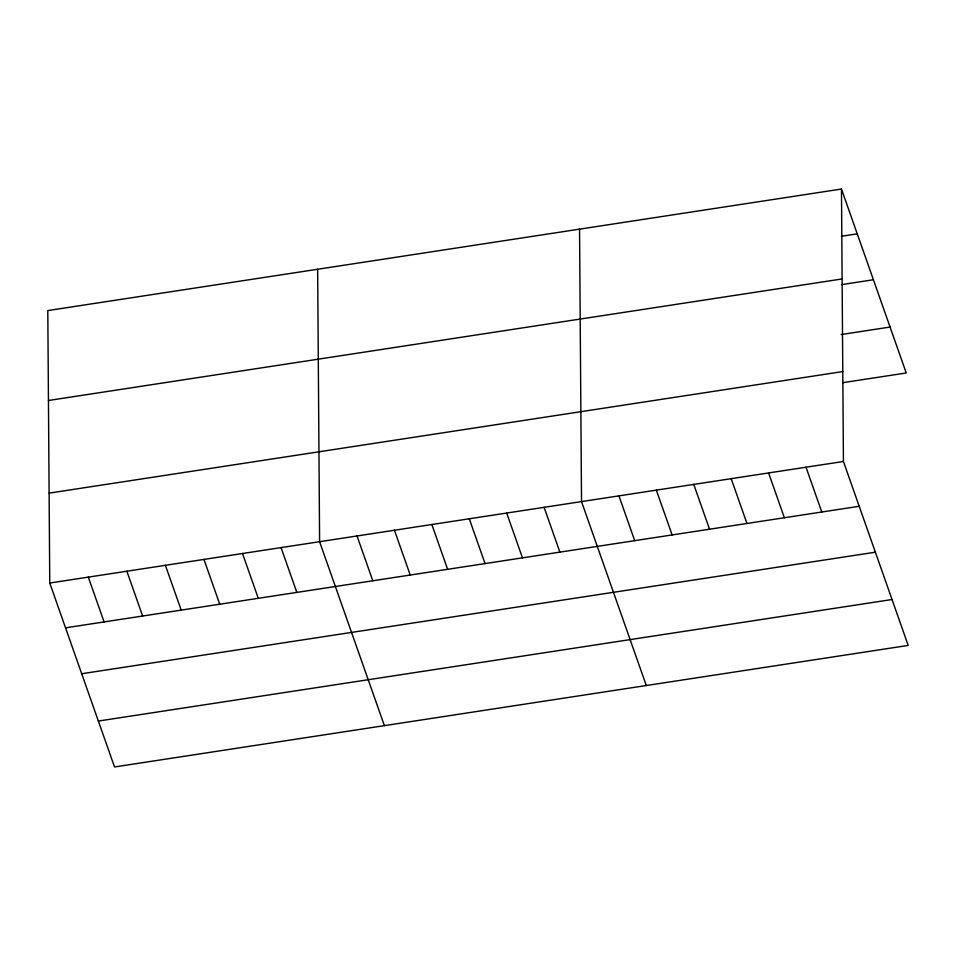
<?xml version="1.0" encoding="UTF-8"?>
<svg xmlns="http://www.w3.org/2000/svg" width="956" height="956" viewBox="0 0 956 956"><rect width="100%" height="100%" fill="white"/><g stroke="black" fill="none" stroke-linecap="round" stroke-linejoin="round"><path stroke-width="1.43" d="M841.471 189.037L47.8 310.58L49.76 583.029L114.529 766.963L908.2 645.42L843.431 461.485L841.471 189.037L906.24 372.971L842.917 382.663M841.411 236.263L857.245 233.838M48.445 400.492L842.117 278.949M841.746 284.601L873.414 279.75M841.137 334.552L890.072 327.06M49.115 493.129L842.786 371.573M49.76 583.029L843.431 461.485M65.534 627.829L859.205 506.286M81.702 673.741L875.373 552.198M98.36 721.051L892.032 599.508M806.016 467.221L821.79 512.022M768.6 472.945L784.374 517.746M731.185 478.681L746.959 523.482M693.769 484.405L709.543 529.206M656.354 490.141L672.128 534.942M618.938 495.865L634.712 540.666M646.292 685.524L581.523 501.601L579.551 229.153M544.107 507.325L559.881 552.126M506.692 513.061L522.466 557.862M469.276 518.785L485.05 563.586M431.861 524.521L447.635 569.31M394.446 530.245L410.22 575.046M357.03 535.981L372.804 580.77M384.384 725.64L319.603 541.705L317.643 269.257M281.064 547.609L296.838 592.409M242.513 553.512L258.287 598.313M203.963 559.415L219.737 604.216M165.412 565.319L181.186 610.119M126.861 571.222L142.635 616.023M88.311 577.125L104.085 621.926"/></g></svg>
